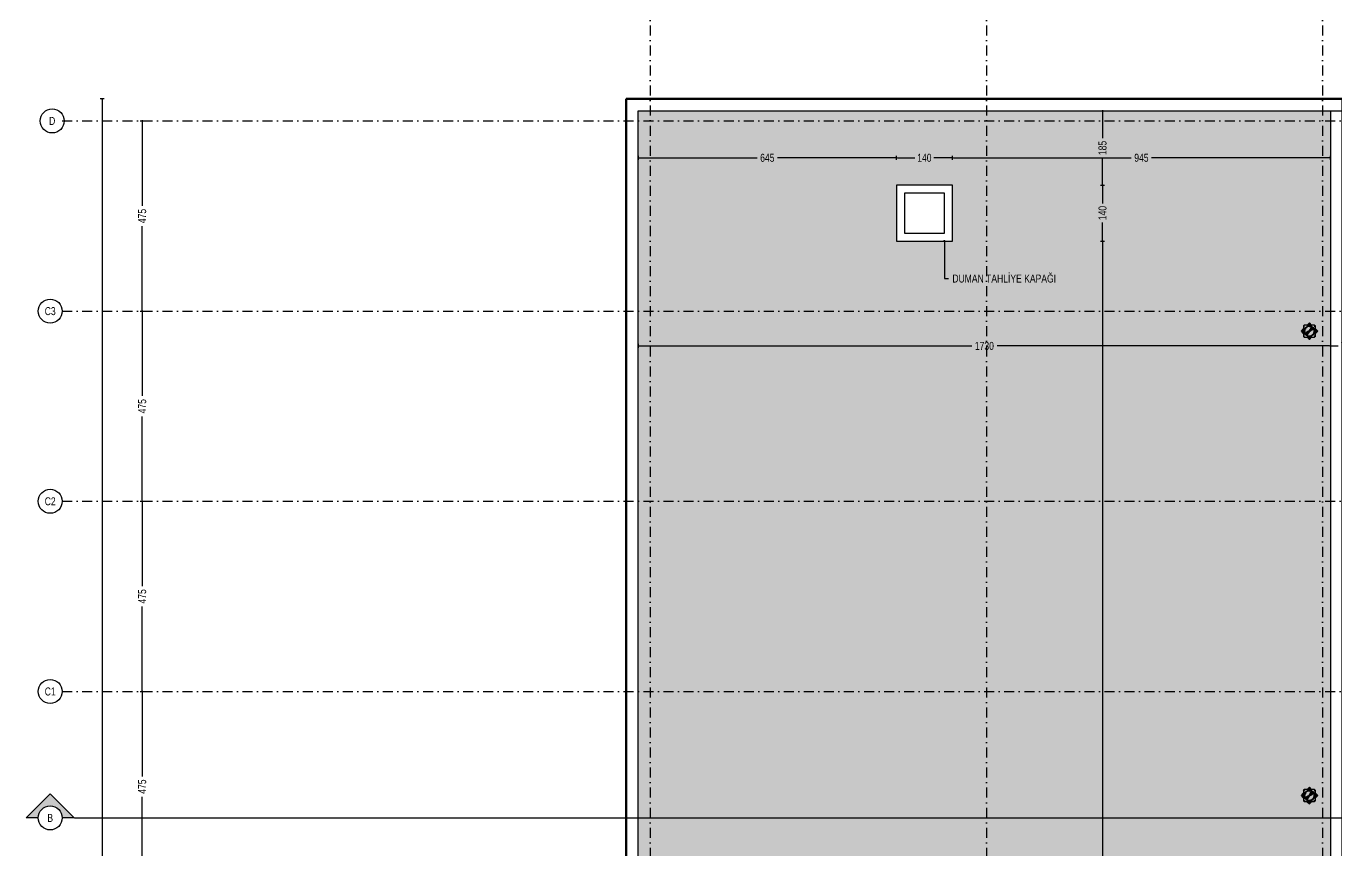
# Model space of a CAD drawing. Header units: centimetres. Extents: x 26569 to 160723, y -3143 to 14565.
# Drawn here: x 103255 to 106529, y 5443 to 7500 of the extents above; entities that cross this region are included whole.
import ezdxf
from ezdxf import colors
from ezdxf.entities.mleader import LeaderData, LeaderLine
from ezdxf.enums import TextEntityAlignment as Align
from ezdxf.math import Vec2, Vec3

# ---------------------------------------------------------------- set-up
doc = ezdxf.new("R2010")
doc.units = ezdxf.units.CM
doc.header["$LTSCALE"] = 100
doc.linetypes.add('DASHDOT2', pattern=[0.5, 0.25, -0.125, 0, -0.125])
for name, color, linetype in [('A-ANNO-DIMS', 187, 'Continuous'), ('A-ANNO-GRID', 155, 'DASHDOT2'), ('A-ELEV-01', 255, 'Continuous'), ('A-HATCH', 253, 'Continuous'), ('A-ROOF-OTLN', 32, 'Continuous'), ('GEB-KONTUR-A', 5, 'Continuous')]:
    doc.layers.add(name, color=color, linetype=linetype)
doc.layers.add('Arbeitspunkt(DIN)', color=7, linetype='Continuous', lineweight=25)
doc.layers.add('GEB-ZONE', color=1, linetype='Continuous', lineweight=50)
for name, color, linetype, lineweight, true_color in [('GEB-ART-NR', 1, 'Continuous', 18, 0xff0000), ('GEB-BEZUG', 2, 'Continuous', 50, 0xffff00), ('GEB-TEXT', 5, 'Continuous', 18, 0x0000ff)]:
    doc.layers.add(name, color=color, linetype=linetype, lineweight=lineweight, true_color=true_color)
doc.styles.add('Fields_100', font='act_simplex.shx', dxfattribs={"width": 0.8, "height": 20})
doc.styles.get("Standard").update_dxf_attribs({"font": 'act_simplex.shx', "width": 0.8, "height": 18})
doc.dimstyles.new('FIELDS_100', dxfattribs={"dimscale": 0, "dimtxt": 20, "dimasz": 5, "dimexe": 5, "dimexo": 5, "dimgap": 5, "dimtad": 0, "dimdec": 0, "dimzin": 0, "dimdsep": 46, "dimtxsty": 'Fields_100', "dimblk": 'DOT', "dimcen": 0.09, "dimclrt": 50, "dimadec": 0, "dimazin": 0, "dimtfac": 1, "dimtdec": 0, "dimtix": 1, "dimtofl": 0, "dimtmove": 1, "dimatfit": 3, "dimfxl": 5, "dimfxlon": 1, "dimtolj": 1, "dimtzin": 0, "dimarcsym": 0})

# ---------------------------------------------------------------- blocks, each defined once
blk = doc.blocks.new('_Dot')
at = {"color": 0, "linetype": 'ByBlock', "lineweight": -2}
blk.add_line((-0.5, 0), (-1, 0), dxfattribs=at)
at = {"color": 0, "linetype": 'ByBlock', "const_width": 0.5}
blk.add_lwpolyline([(-0.25, 0, 1), (0.25, 0, 1)], format="xyb", close=True, dxfattribs=at)
blk = doc.blocks.new('*D771')
at = {"layer": 'A-ANNO-DIMS', "color": 0, "lineweight": -2, "transparency": 16777216}
for p, q in [((104755.3, 8098.6), (104755.3, 8108.6)), ((104760.3, 8103.6), (114668.5, 8103.6)), ((124655.3, 8103.6), (114747, 8103.6)), ((124660.3, 8098.6), (124660.3, 8108.6))]:
    blk.add_line(p, q, dxfattribs=at)
at = {"layer": 'DEFPOINTS', "color": 0, "transparency": 16777216}
for p in [(124660.3, 8103.6), (104755.3, 7318.6), (124660.3, 7318.6)]:
    blk.add_point(p, dxfattribs=at)
at = {"layer": 'A-ANNO-DIMS', "color": 0, "lineweight": -2, "transparency": 16777216, "xscale": 5, "yscale": 5, "zscale": 5, "rotation": 180}
blk.add_blockref('_Dot', (104755.3, 8103.6), dxfattribs=at)
at = {"layer": 'A-ANNO-DIMS', "color": 0, "lineweight": -2, "transparency": 16777216, "xscale": 5, "yscale": 5, "zscale": 5}
blk.add_blockref('_Dot', (124660.3, 8103.6), dxfattribs=at)
at = {"layer": 'A-ANNO-DIMS', "color": 50, "transparency": 16777216, "insert": (114707.8, 8103.6), "char_height": 20, "attachment_point": 5, "style": 'Fields_100'}
blk.add_mtext('\\A1;19905', dxfattribs=at)
blk = doc.blocks.new('*D783')
at = {"layer": 'A-ANNO-DIMS', "color": 0, "lineweight": -2, "transparency": 16777216}
for p, q in [((103540.4, 5838.6), (103550.4, 5838.6)), ((103545.4, 5833.6), (103545.4, 5626.7)), ((103545.4, 5368.6), (103545.4, 5575.5)), ((103540.4, 5363.6), (103550.4, 5363.6))]:
    blk.add_line(p, q, dxfattribs=at)
at = {"layer": 'DEFPOINTS', "color": 0, "transparency": 16777216}
for p in [(103345.4, 5838.6), (103545.4, 5838.6), (103345.4, 5363.6)]:
    blk.add_point(p, dxfattribs=at)
at = {"layer": 'A-ANNO-DIMS', "color": 0, "lineweight": -2, "transparency": 16777216, "xscale": 5, "yscale": 5, "zscale": 5}
for p, rotation in [((103545.4, 5838.6), 90), ((103545.4, 5363.6), 270)]:
    blk.add_blockref('_Dot', p, dxfattribs=dict(at, rotation=rotation))
at = {"layer": 'A-ANNO-DIMS', "color": 50, "transparency": 16777216, "insert": (103545.4, 5601.1), "char_height": 20, "attachment_point": 5, "rotation": 90, "style": 'Fields_100'}
blk.add_mtext('\\A1;475', dxfattribs=at)
blk = doc.blocks.new('*D784')
at = {"layer": 'A-ANNO-DIMS', "color": 0, "lineweight": -2, "transparency": 16777216}
for p, q in [((103540.4, 6313.6), (103550.4, 6313.6)), ((103545.4, 6308.6), (103545.4, 6101.7)), ((103545.4, 5843.6), (103545.4, 6050.5)), ((103540.4, 5838.6), (103550.4, 5838.6))]:
    blk.add_line(p, q, dxfattribs=at)
at = {"layer": 'DEFPOINTS', "color": 0, "transparency": 16777216}
for p in [(103345.4, 6313.6), (103545.4, 6313.6), (103345.4, 5838.6)]:
    blk.add_point(p, dxfattribs=at)
at = {"layer": 'A-ANNO-DIMS', "color": 0, "lineweight": -2, "transparency": 16777216, "xscale": 5, "yscale": 5, "zscale": 5}
for p, rotation in [((103545.4, 6313.6), 90), ((103545.4, 5838.6), 270)]:
    blk.add_blockref('_Dot', p, dxfattribs=dict(at, rotation=rotation))
at = {"layer": 'A-ANNO-DIMS', "color": 50, "transparency": 16777216, "insert": (103545.4, 6076.1), "char_height": 20, "attachment_point": 5, "rotation": 90, "style": 'Fields_100'}
blk.add_mtext('\\A1;475', dxfattribs=at)
blk = doc.blocks.new('*D785')
at = {"layer": 'A-ANNO-DIMS', "color": 0, "lineweight": -2, "transparency": 16777216}
for p, q in [((103540.4, 6788.6), (103550.4, 6788.6)), ((103545.4, 6783.6), (103545.4, 6576.7)), ((103545.4, 6318.6), (103545.4, 6525.5)), ((103540.4, 6313.6), (103550.4, 6313.6))]:
    blk.add_line(p, q, dxfattribs=at)
at = {"layer": 'DEFPOINTS', "color": 0, "transparency": 16777216}
for p in [(103345.4, 6788.6), (103545.4, 6788.6), (103345.4, 6313.6)]:
    blk.add_point(p, dxfattribs=at)
at = {"layer": 'A-ANNO-DIMS', "color": 0, "lineweight": -2, "transparency": 16777216, "xscale": 5, "yscale": 5, "zscale": 5}
for p, rotation in [((103545.4, 6788.6), 90), ((103545.4, 6313.6), 270)]:
    blk.add_blockref('_Dot', p, dxfattribs=dict(at, rotation=rotation))
at = {"layer": 'A-ANNO-DIMS', "color": 50, "transparency": 16777216, "insert": (103545.4, 6551.1), "char_height": 20, "attachment_point": 5, "rotation": 90, "style": 'Fields_100'}
blk.add_mtext('\\A1;475', dxfattribs=at)
blk = doc.blocks.new('*D786')
at = {"layer": 'A-ANNO-DIMS', "color": 0, "lineweight": -2, "transparency": 16777216}
for p, q in [((103540.4, 7263.6), (103550.4, 7263.6)), ((103545.4, 7258.6), (103545.4, 7051.7)), ((103545.4, 6793.6), (103545.4, 7000.5)), ((103540.4, 6788.6), (103550.4, 6788.6))]:
    blk.add_line(p, q, dxfattribs=at)
at = {"layer": 'DEFPOINTS', "color": 0, "transparency": 16777216}
for p in [(103345.4, 7263.6), (103545.4, 7263.6), (103345.4, 6788.6)]:
    blk.add_point(p, dxfattribs=at)
at = {"layer": 'A-ANNO-DIMS', "color": 0, "lineweight": -2, "transparency": 16777216, "xscale": 5, "yscale": 5, "zscale": 5}
for p, rotation in [((103545.4, 7263.6), 90), ((103545.4, 6788.6), 270)]:
    blk.add_blockref('_Dot', p, dxfattribs=dict(at, rotation=rotation))
at = {"layer": 'A-ANNO-DIMS', "color": 50, "transparency": 16777216, "insert": (103545.4, 7026.1), "char_height": 20, "attachment_point": 5, "rotation": 90, "style": 'Fields_100'}
blk.add_mtext('\\A1;475', dxfattribs=at)
blk = doc.blocks.new('*D772')
at = {"layer": 'A-ANNO-DIMS', "color": 0, "lineweight": -2, "transparency": 16777216}
for p, q in [((103450.4, 7318.6), (103440.4, 7318.6)), ((103445.4, 7313.6), (103445.4, 4445.3)), ((103445.4, 1513.6), (103445.4, 4382)), ((103450.4, 1508.6), (103440.4, 1508.6))]:
    blk.add_line(p, q, dxfattribs=at)
at = {"layer": 'DEFPOINTS', "color": 0, "transparency": 16777216}
for p in [(103445.4, 7318.6), (104755.3, 7318.6), (104755.3, 1508.6)]:
    blk.add_point(p, dxfattribs=at)
at = {"layer": 'A-ANNO-DIMS', "color": 0, "lineweight": -2, "transparency": 16777216, "xscale": 5, "yscale": 5, "zscale": 5}
for p, rotation in [((103445.4, 7318.6), 90), ((103445.4, 1508.6), 270)]:
    blk.add_blockref('_Dot', p, dxfattribs=dict(at, rotation=rotation))
at = {"layer": 'A-ANNO-DIMS', "color": 50, "transparency": 16777216, "insert": (103445.4, 4413.6), "char_height": 20, "attachment_point": 5, "rotation": 90, "style": 'Fields_100'}
blk.add_mtext('\\A1;5810', dxfattribs=at)
blk = doc.blocks.new('*D834')
at = {"layer": 'A-ANNO-DIMS', "color": 0, "lineweight": -2, "transparency": 16777216}
for p, q in [((104785.3, 7176.5), (104785.3, 7166.5)), ((104790.3, 7171.5), (105082.2, 7171.5)), ((105425.3, 7171.5), (105133.3, 7171.5)), ((105430.3, 7166.5), (105430.3, 7176.5))]:
    blk.add_line(p, q, dxfattribs=at)
at = {"layer": 'DEFPOINTS', "color": 0, "transparency": 16777216}
for p in [(104785.3, 7288.6), (105430.3, 7171.5), (105430.3, 6963.6)]:
    blk.add_point(p, dxfattribs=at)
at = {"layer": 'A-ANNO-DIMS', "color": 0, "lineweight": -2, "transparency": 16777216, "xscale": 5, "yscale": 5, "zscale": 5, "rotation": 180}
blk.add_blockref('_Dot', (104785.3, 7171.5), dxfattribs=at)
at = {"layer": 'A-ANNO-DIMS', "color": 0, "lineweight": -2, "transparency": 16777216, "xscale": 5, "yscale": 5, "zscale": 5}
blk.add_blockref('_Dot', (105430.3, 7171.5), dxfattribs=at)
at = {"layer": 'A-ANNO-DIMS', "color": 50, "transparency": 16777216, "insert": (105107.8, 7171.5), "char_height": 20, "attachment_point": 5, "style": 'Fields_100'}
blk.add_mtext('\\A1;645', dxfattribs=at)
blk = doc.blocks.new('*D835')
at = {"layer": 'A-ANNO-DIMS', "color": 0, "lineweight": -2, "transparency": 16777216}
for p, q in [((105430.3, 7166.5), (105430.3, 7176.5)), ((105435.3, 7171.5), (105476.2, 7171.5)), ((105565.3, 7171.5), (105524.3, 7171.5)), ((105570.3, 7166.5), (105570.3, 7176.5))]:
    blk.add_line(p, q, dxfattribs=at)
at = {"layer": 'DEFPOINTS', "color": 0, "transparency": 16777216}
for p in [(105570.3, 7171.5), (105570.3, 7103.6), (105430.3, 6963.6)]:
    blk.add_point(p, dxfattribs=at)
at = {"layer": 'A-ANNO-DIMS', "color": 0, "lineweight": -2, "transparency": 16777216, "xscale": 5, "yscale": 5, "zscale": 5, "rotation": 180}
blk.add_blockref('_Dot', (105430.3, 7171.5), dxfattribs=at)
at = {"layer": 'A-ANNO-DIMS', "color": 0, "lineweight": -2, "transparency": 16777216, "xscale": 5, "yscale": 5, "zscale": 5}
blk.add_blockref('_Dot', (105570.3, 7171.5), dxfattribs=at)
at = {"layer": 'A-ANNO-DIMS', "color": 50, "transparency": 16777216, "insert": (105500.3, 7171.5), "char_height": 20, "attachment_point": 5, "style": 'Fields_100'}
blk.add_mtext('\\A1;140', dxfattribs=at)
blk = doc.blocks.new('*D836')
at = {"layer": 'A-ANNO-DIMS', "color": 0, "lineweight": -2, "transparency": 16777216}
for p, q in [((105570.3, 7166.5), (105570.3, 7176.5)), ((105575.3, 7171.5), (106017.2, 7171.5)), ((106510.3, 7171.5), (106068.3, 7171.5)), ((106515.3, 7166.5), (106515.3, 7176.5))]:
    blk.add_line(p, q, dxfattribs=at)
at = {"layer": 'DEFPOINTS', "color": 0, "transparency": 16777216}
for p in [(106515.3, 7171.5), (105570.3, 7103.6), (106515.3, 6788.6)]:
    blk.add_point(p, dxfattribs=at)
at = {"layer": 'A-ANNO-DIMS', "color": 0, "lineweight": -2, "transparency": 16777216, "xscale": 5, "yscale": 5, "zscale": 5, "rotation": 180}
blk.add_blockref('_Dot', (105570.3, 7171.5), dxfattribs=at)
at = {"layer": 'A-ANNO-DIMS', "color": 0, "lineweight": -2, "transparency": 16777216, "xscale": 5, "yscale": 5, "zscale": 5}
blk.add_blockref('_Dot', (106515.3, 7171.5), dxfattribs=at)
at = {"layer": 'A-ANNO-DIMS', "color": 50, "transparency": 16777216, "insert": (106042.8, 7171.5), "char_height": 20, "attachment_point": 5, "style": 'Fields_100'}
blk.add_mtext('\\A1;945', dxfattribs=at)
blk = doc.blocks.new('*D837')
at = {"layer": 'A-ANNO-DIMS', "color": 0, "lineweight": -2, "transparency": 16777216}
for p, q in [((105940.6, 7288.6), (105950.6, 7288.6)), ((105945.6, 7283.6), (105945.6, 7220.2)), ((105945.6, 7108.6), (105945.6, 7172.1)), ((105940.6, 7103.6), (105950.6, 7103.6))]:
    blk.add_line(p, q, dxfattribs=at)
at = {"layer": 'DEFPOINTS', "color": 0, "transparency": 16777216}
for p in [(104785.3, 7288.6), (105430.3, 7103.6), (105945.6, 7103.6)]:
    blk.add_point(p, dxfattribs=at)
at = {"layer": 'A-ANNO-DIMS', "color": 0, "lineweight": -2, "transparency": 16777216, "xscale": 5, "yscale": 5, "zscale": 5}
for p, rotation in [((105945.6, 7288.6), 90), ((105945.6, 7103.6), 270)]:
    blk.add_blockref('_Dot', p, dxfattribs=dict(at, rotation=rotation))
at = {"layer": 'A-ANNO-DIMS', "color": 50, "transparency": 16777216, "insert": (105945.6, 7196.1), "char_height": 20, "attachment_point": 5, "rotation": 90, "style": 'Fields_100'}
blk.add_mtext('\\A1;185', dxfattribs=at)
blk = doc.blocks.new('*D838')
at = {"layer": 'A-ANNO-DIMS', "color": 0, "lineweight": -2, "transparency": 16777216}
for p, q in [((105940.6, 7103.6), (105950.6, 7103.6)), ((105945.6, 7098.6), (105945.6, 7057.7)), ((105945.6, 6968.6), (105945.6, 7009.6)), ((105940.6, 6963.6), (105950.6, 6963.6))]:
    blk.add_line(p, q, dxfattribs=at)
at = {"layer": 'DEFPOINTS', "color": 0, "transparency": 16777216}
for p in [(105430.3, 7103.6), (105570.3, 6963.6), (105945.6, 6963.6)]:
    blk.add_point(p, dxfattribs=at)
at = {"layer": 'A-ANNO-DIMS', "color": 0, "lineweight": -2, "transparency": 16777216, "xscale": 5, "yscale": 5, "zscale": 5}
for p, rotation in [((105945.6, 7103.6), 90), ((105945.6, 6963.6), 270)]:
    blk.add_blockref('_Dot', p, dxfattribs=dict(at, rotation=rotation))
at = {"layer": 'A-ANNO-DIMS', "color": 50, "transparency": 16777216, "insert": (105945.6, 7033.6), "char_height": 20, "attachment_point": 5, "rotation": 90, "style": 'Fields_100'}
blk.add_mtext('\\A1;140', dxfattribs=at)
blk = doc.blocks.new('*D839')
at = {"layer": 'A-ANNO-DIMS', "color": 0, "lineweight": -2, "transparency": 16777216}
for p, q in [((105940.6, 6963.6), (105950.6, 6963.6)), ((105945.6, 6958.6), (105945.6, 4924)), ((105945.6, 2826.1), (105945.6, 4860.7)), ((105940.6, 2821.1), (105950.6, 2821.1))]:
    blk.add_line(p, q, dxfattribs=at)
at = {"layer": 'DEFPOINTS', "color": 0, "transparency": 16777216}
for p in [(105570.3, 6963.6), (105020.3, 2821.1), (105945.6, 2821.1)]:
    blk.add_point(p, dxfattribs=at)
at = {"layer": 'A-ANNO-DIMS', "color": 0, "lineweight": -2, "transparency": 16777216, "xscale": 5, "yscale": 5, "zscale": 5}
for p, rotation in [((105945.6, 6963.6), 90), ((105945.6, 2821.1), 270)]:
    blk.add_blockref('_Dot', p, dxfattribs=dict(at, rotation=rotation))
at = {"layer": 'A-ANNO-DIMS', "color": 50, "transparency": 16777216, "insert": (105945.6, 4892.4), "char_height": 20, "attachment_point": 5, "rotation": 90, "style": 'Fields_100'}
blk.add_mtext('\\A1;4143', dxfattribs=at)
blk = doc.blocks.new('*D845')
at = {"layer": 'A-ANNO-DIMS', "color": 0, "lineweight": -2, "transparency": 16777216}
for p, q in [((104785.3, 6706.6), (104785.3, 6696.6)), ((104790.3, 6701.6), (105618.6, 6701.6)), ((106510.3, 6701.6), (105681.9, 6701.6)), ((106515.3, 6706.6), (106515.3, 6696.6))]:
    blk.add_line(p, q, dxfattribs=at)
at = {"layer": 'DEFPOINTS', "color": 0, "transparency": 16777216}
for p in [(104785.3, 7288.6), (106515.3, 7263.6), (106515.3, 6701.6)]:
    blk.add_point(p, dxfattribs=at)
at = {"layer": 'A-ANNO-DIMS', "color": 0, "lineweight": -2, "transparency": 16777216, "xscale": 5, "yscale": 5, "zscale": 5, "rotation": 180}
blk.add_blockref('_Dot', (104785.3, 6701.6), dxfattribs=at)
at = {"layer": 'A-ANNO-DIMS', "color": 0, "lineweight": -2, "transparency": 16777216, "xscale": 5, "yscale": 5, "zscale": 5}
blk.add_blockref('_Dot', (106515.3, 6701.6), dxfattribs=at)
at = {"layer": 'A-ANNO-DIMS', "color": 50, "transparency": 16777216, "insert": (105650.3, 6701.6), "char_height": 20, "attachment_point": 5, "style": 'Fields_100'}
blk.add_mtext('\\A1;1730', dxfattribs=at)
blk = doc.blocks.new('*D846')
at = {"layer": 'A-ANNO-DIMS', "color": 0, "lineweight": -2, "transparency": 16777216}
for p, q in [((106515.3, 6706.6), (106515.3, 6696.6)), ((106520.3, 6701.6), (106534.8, 6701.6)), ((106585.3, 6701.6), (106570.7, 6701.6)), ((106590.3, 6706.6), (106590.3, 6696.6))]:
    blk.add_line(p, q, dxfattribs=at)
at = {"layer": 'DEFPOINTS', "color": 0, "transparency": 16777216}
for p in [(106590.3, 7288.6), (106515.3, 7263.6), (106590.3, 6701.6)]:
    blk.add_point(p, dxfattribs=at)
at = {"layer": 'A-ANNO-DIMS', "color": 0, "lineweight": -2, "transparency": 16777216, "xscale": 5, "yscale": 5, "zscale": 5, "rotation": 180}
blk.add_blockref('_Dot', (106515.3, 6701.6), dxfattribs=at)
at = {"layer": 'A-ANNO-DIMS', "color": 0, "lineweight": -2, "transparency": 16777216, "xscale": 5, "yscale": 5, "zscale": 5}
blk.add_blockref('_Dot', (106590.3, 6701.6), dxfattribs=at)
at = {"layer": 'A-ANNO-DIMS', "color": 50, "transparency": 16777216, "insert": (106552.8, 6701.6), "char_height": 20, "attachment_point": 5, "style": 'Fields_100'}
blk.add_mtext('\\A1;75', dxfattribs=at)
blk = doc.blocks.new('Einfügepunkt')
at = {"layer": 'GEB-BEZUG'}
for p, q in [((-1, -1), (1, 1)), ((-1, 1), (1, -1))]:
    blk.add_line(p, q, dxfattribs=at)
blk = doc.blocks.new('105')
at = {"layer": 'Arbeitspunkt(DIN)', "ltscale": 25}
for q in [(-2, 0), (0, 2), (2, 0), (0, -2)]:
    blk.add_line((0, 0), q, dxfattribs=at)
at = {"layer": 'GEB-KONTUR-A', "ltscale": 25}
for p, q in [((-152, 57), (-209, 0)), ((-209, 0), (-152, -57)), ((-152, 57), (-150, 59)), ((-152, -57), (-152, 57)), ((-150, 130), (-130, 150)), ((-150, 130), (-150, -130)), ((-129, 2), (-131, 0)), ((-131, 0), (-129, -2)), ((-131, 0), (-123, 0)), ((130, 150), (-130, 150)), ((-129, 2), (-122, 2)), ((-124, 35), (-126, 34)), ((-126, 34), (-125, 32)), ((-126, 34), (-119, 32)), ((-125, 32), (-118, 30)), ((-124, 35), (-117, 33)), ((-123, 0), (-122, 2)), ((-122, -2), (-123, 0)), ((-122, 2), (-118, 2)), ((-119, 32), (-117, 33)), ((-118, 30), (-119, 32)), ((-114, 29), (-118, 30)), ((-117, 33), (-113, 32)), ((-105, 16), (-117, 17)), ((-117, 14), (-106, 12)), ((-111, 66), (-113, 65)), ((-113, 65), (-113, 63)), ((-113, 65), (-107, 62)), ((-113, 63), (-106, 59)), ((-111, 66), (-104, 62)), ((-110, 43), (-99, 39)), ((-98, 42), (-108, 47)), ((-107, 62), (-104, 62)), ((-106, 59), (-107, 62)), ((-103, 57), (-106, 59)), ((-106, 12), (-105, 16)), ((-104, 62), (-101, 61)), ((-99, 39), (-98, 42)), ((-95, 70), (-85, 63)), ((-83, 66), (-93, 73)), ((-92, 92), (-92, 90)), ((-90, 92), (-92, 92)), ((-92, 92), (-87, 87)), ((-92, 90), (-87, 85)), ((-90, 92), (-85, 87)), ((-87, 87), (-85, 87)), ((-87, 85), (-87, 87)), ((-85, 82), (-87, 85)), ((-85, 87), (-82, 85)), ((-85, 63), (-83, 66)), ((-73, 93), (-66, 83)), ((-63, 85), (-70, 95)), ((-65, 113), (-66, 111)), ((-66, 111), (-62, 104)), ((-66, 83), (-63, 85)), ((-65, 113), (-62, 107)), ((-63, 113), (-65, 113)), ((-63, 113), (-59, 106)), ((-62, 107), (-59, 106)), ((-62, 104), (-62, 107)), ((-61, 101), (-62, 104)), ((-59, 150), (-57, 152)), ((-59, 106), (-57, 103)), ((0, 209), (-57, 152)), ((-57, 152), (57, 152)), ((-47, 108), (-42, 98)), ((-39, 99), (-43, 110)), ((-42, 98), (-39, 99)), ((-34, 126), (-35, 124)), ((-35, 124), (-33, 117)), ((-34, 126), (-32, 119)), ((-32, 125), (-34, 126)), ((-33, 117), (-32, 119)), ((-32, 113), (-33, 117)), ((-6, 6), (-33, -12)), ((-33, -13), (-5, 5)), ((-32, 125), (-30, 118)), ((-32, 119), (-30, 118)), ((-30, 118), (-29, 114)), ((-26, -26), (0, 0)), ((-17, 117), (-16, 105)), ((-16, 105), (-12, 106)), ((-12, 106), (-14, 117)), ((18, 42), (-6, 6)), ((-6, 6), (-5, 5)), ((-5, 5), (18, 41)), ((-5, 5), (0, 0)), ((0, 131), (-2, 129)), ((-2, 129), (-2, 122)), ((-2, 122), (0, 123)), ((-2, 118), (-2, 122)), ((57, 152), (0, 209)), ((0, 131), (0, 123)), ((2, 129), (0, 131)), ((0, 123), (2, 122)), ((0, 0), (26, 26)), ((0, 0), (5, -5)), ((2, 129), (2, 122)), ((2, 122), (2, 118)), ((33, 13), (5, -5)), ((6, -6), (33, 12)), ((14, 117), (12, 106)), ((12, 106), (16, 105)), ((16, 105), (17, 117)), ((19, 43), (18, 42)), ((18, 42), (18, 41)), ((18, 42), (18, 42)), ((18, 41), (18, 42)), ((26, 26), (18, 42)), ((18, 41), (26, 26)), ((38, 73), (19, 43)), ((19, 43), (39, 72)), ((19, 42), (19, 43)), ((19, 43), (19, 42)), ((19, 43), (19, 43)), ((27, 27), (19, 43)), ((19, 42), (27, 27)), ((26, 26), (26, 26)), ((26, 26), (26, 26)), ((26, 26), (33, 13)), ((33, 13), (26, 26)), ((27, 27), (77, 77)), ((27, 27), (27, 27)), ((27, 27), (27, 27)), ((27, 27), (34, 14)), ((34, 14), (27, 27)), ((29, 114), (30, 118)), ((32, 125), (30, 118)), ((30, 118), (32, 119)), ((34, 126), (32, 119)), ((34, 126), (32, 125)), ((32, 119), (33, 117)), ((33, 117), (32, 113)), ((35, 124), (33, 117)), ((33, 12), (35, 13)), ((33, 13), (33, 13)), ((33, 12), (33, 13)), ((33, 13), (33, 12)), ((35, 124), (34, 126)), ((72, 39), (34, 14)), ((34, 14), (34, 14)), ((35, 13), (34, 14)), ((34, 14), (35, 13)), ((35, 13), (73, 38)), ((38, 73), (41, 77)), ((43, 110), (39, 99)), ((39, 99), (42, 98)), ((41, 77), (57, 103)), ((42, 98), (47, 108)), ((57, 152), (59, 150)), ((57, 103), (59, 105)), ((63, 113), (59, 105)), ((59, 105), (61, 106)), ((65, 113), (61, 106)), ((61, 106), (62, 103)), ((62, 103), (61, 101)), ((66, 111), (62, 103)), ((65, 113), (63, 113)), ((66, 111), (65, 113)), ((66, 98), (68, 99)), ((72, 93), (74, 95)), ((77, 41), (73, 38)), ((77, 92), (76, 91)), ((77, 77), (86, 86)), ((77, 41), (103, 57)), ((103, 58), (79, 43)), ((82, 85), (84, 86)), ((90, 92), (84, 86)), ((84, 86), (86, 86)), ((86, 84), (85, 82)), ((92, 92), (86, 86)), ((92, 90), (86, 84)), ((86, 86), (86, 84)), ((92, 92), (90, 92)), ((91, 76), (92, 77)), ((92, 90), (92, 92)), ((93, 72), (95, 74)), ((99, 68), (98, 66)), ((101, 61), (103, 62)), ((111, 66), (103, 62)), ((103, 62), (106, 61)), ((105, 60), (103, 58)), ((103, 57), (105, 59)), ((103, 58), (103, 57)), ((113, 63), (105, 59)), ((106, 61), (105, 60)), ((105, 59), (105, 60)), ((113, 65), (106, 61)), ((113, 65), (111, 66)), ((113, 63), (113, 65)), ((117, 33), (113, 32)), ((114, 29), (118, 30)), ((124, 35), (117, 33)), ((119, 32), (117, 33)), ((118, 30), (119, 32)), ((125, 32), (118, 30)), ((122, 2), (118, 2)), ((126, 34), (119, 32)), ((123, 0), (122, 2)), ((129, 2), (122, 2)), ((122, -2), (123, 0)), ((131, 0), (123, 0)), ((126, 34), (124, 35)), ((125, 32), (126, 34)), ((131, 0), (129, 2)), ((129, -2), (131, 0)), ((130, 150), (150, 130)), ((150, -130), (150, 130)), ((150, 59), (152, 57)), ((152, 57), (152, -57)), ((209, 0), (152, 57)), ((152, -57), (209, 0)), ((-150, -59), (-152, -57)), ((-130, -150), (-150, -130)), ((-130, -150), (130, -150)), ((-129, -2), (-122, -2)), ((-125, -32), (-126, -34)), ((-126, -34), (-119, -32)), ((-126, -34), (-124, -35)), ((-125, -32), (-118, -30)), ((-124, -35), (-117, -33)), ((-118, -2), (-122, -2)), ((-119, -32), (-118, -30)), ((-117, -33), (-119, -32)), ((-118, -30), (-114, -29)), ((-106, -12), (-117, -14)), ((-117, -17), (-105, -16)), ((-113, -32), (-117, -33)), ((-113, -63), (-105, -59)), ((-113, -65), (-106, -61)), ((-113, -63), (-113, -65)), ((-113, -65), (-111, -66)), ((-111, -66), (-103, -62)), ((-99, -39), (-110, -43)), ((-108, -47), (-98, -42)), ((-105, -16), (-106, -12)), ((-106, -61), (-105, -59)), ((-103, -62), (-106, -61)), ((-105, -59), (-103, -57)), ((-103, -57), (-77, -41)), ((-101, -61), (-103, -62)), ((-98, -42), (-99, -39)), ((-99, -68), (-98, -66)), ((-93, -72), (-95, -74)), ((-91, -76), (-92, -77)), ((-92, -90), (-86, -84)), ((-92, -92), (-86, -86)), ((-92, -90), (-92, -92)), ((-92, -92), (-90, -92)), ((-90, -92), (-84, -86)), ((-86, -86), (-77, -77)), ((-86, -84), (-85, -82)), ((-86, -86), (-86, -84)), ((-84, -86), (-86, -86)), ((-82, -85), (-84, -86)), ((-77, -77), (-27, -27)), ((-77, -41), (-73, -38)), ((-77, -92), (-76, -91)), ((-72, -93), (-74, -95)), ((-35, -13), (-73, -38)), ((-73, -39), (-34, -14)), ((-66, -98), (-68, -99)), ((-66, -111), (-62, -103)), ((-66, -111), (-65, -113)), ((-65, -113), (-61, -106)), ((-65, -113), (-63, -113)), ((-63, -113), (-59, -105)), ((-62, -103), (-61, -101)), ((-61, -106), (-62, -103)), ((-60, -105), (-61, -106)), ((-58, -103), (-60, -105)), ((-60, -105), (-59, -105)), ((-59, -105), (-57, -103)), ((-57, -152), (-59, -150)), ((-43, -79), (-58, -103)), ((-57, -103), (-58, -103)), ((-57, -103), (-41, -77)), ((57, -152), (-57, -152)), ((-57, -152), (0, -209)), ((-38, -73), (-41, -77)), ((-19, -43), (-39, -73)), ((-38, -73), (-19, -43)), ((-33, -12), (-35, -13)), ((-35, -13), (-34, -14)), ((-34, -14), (-35, -13)), ((-35, -124), (-33, -117)), ((-35, -124), (-34, -126)), ((-34, -14), (-34, -14)), ((-27, -27), (-34, -14)), ((-34, -14), (-27, -27)), ((-34, -126), (-32, -119)), ((-34, -126), (-32, -125)), ((-33, -13), (-33, -12)), ((-33, -12), (-33, -13)), ((-33, -13), (-33, -13)), ((-26, -26), (-33, -13)), ((-33, -13), (-26, -26)), ((-32, -113), (-33, -117)), ((-33, -117), (-32, -119)), ((-32, -119), (-30, -118)), ((-32, -125), (-30, -118)), ((-30, -118), (-29, -114)), ((-27, -27), (-27, -27)), ((-27, -27), (-19, -43)), ((-19, -42), (-27, -27)), ((-27, -27), (-27, -27)), ((-26, -26), (-26, -26)), ((-26, -26), (-18, -42)), ((-18, -41), (-26, -26)), ((-26, -26), (-26, -26)), ((-19, -43), (-18, -42)), ((-19, -42), (-19, -43)), ((-19, -43), (-19, -42)), ((-19, -43), (-19, -43)), ((5, -5), (-18, -41)), ((-18, -42), (6, -6)), ((-18, -42), (-18, -41)), ((-18, -41), (-18, -42)), ((-18, -42), (-18, -42)), ((-2, -118), (-2, -122)), ((-2, -122), (0, -123)), ((-2, -129), (-2, -122)), ((-2, -129), (0, -131)), ((0, -123), (2, -122)), ((0, -131), (0, -123)), ((0, -131), (2, -129)), ((0, -209), (57, -152)), ((2, -122), (2, -118)), ((2, -129), (2, -122)), ((6, -6), (5, -5)), ((29, -114), (30, -118)), ((30, -118), (32, -119)), ((32, -125), (30, -118)), ((33, -117), (32, -113)), ((32, -119), (33, -117)), ((34, -126), (32, -119)), ((32, -125), (34, -126)), ((35, -124), (33, -117)), ((34, -126), (35, -124)), ((57, -103), (59, -106)), ((59, -150), (57, -152)), ((59, -106), (62, -107)), ((63, -113), (59, -106)), ((62, -104), (61, -101)), ((62, -107), (62, -104)), ((66, -111), (62, -104)), ((65, -113), (62, -107)), ((63, -113), (65, -113)), ((65, -113), (66, -111)), ((82, -85), (85, -87)), ((87, -85), (85, -82)), ((85, -87), (87, -87)), ((90, -92), (85, -87)), ((87, -87), (87, -85)), ((92, -90), (87, -85)), ((92, -92), (87, -87)), ((90, -92), (92, -92)), ((92, -92), (92, -90)), ((101, -61), (104, -62)), ((106, -59), (103, -57)), ((104, -62), (107, -62)), ((111, -66), (104, -62)), ((107, -62), (106, -59)), ((113, -63), (106, -59)), ((113, -65), (107, -62)), ((111, -66), (113, -65)), ((113, -32), (117, -33)), ((113, -65), (113, -63)), ((118, -30), (114, -29)), ((117, -33), (119, -32)), ((124, -35), (117, -33)), ((118, -2), (122, -2)), ((119, -32), (118, -30)), ((125, -32), (118, -30)), ((126, -34), (119, -32)), ((129, -2), (122, -2)), ((124, -35), (126, -34)), ((126, -34), (125, -32)), ((150, -130), (130, -150)), ((152, -57), (150, -59))]:
    blk.add_line(p, q, dxfattribs=at)
for centre, radius in [((-177, 0), 4), ((0, 0), 131), ((-125, 125), 3), ((0, 177), 4), ((125, 125), 3), ((177, 0), 4), ((-125, -125), 3), ((0, -177), 4), ((125, -125), 3)]:
    blk.add_circle(centre, radius, dxfattribs=at)
for centre, radius, start, end in [((0, 0), 129, 165.8007, 179.1993), ((0, 0), 126, 165.8198, 179.1802), ((0, 0), 129, 150.8007, 164.1993), ((0, 0), 126, 150.8198, 164.1802), ((0, 0), 121, 165.8539, 179.1461), ((0, 0), 120, 165.8607, 179.1393), ((0, 0), 118, 165.8753, 179.1247), ((0, 0), 118, 171.6247, 173.3753), ((0, 0), 121, 150.8539, 164.1461), ((0, 0), 120, 150.8607, 164.1393), ((0, 0), 118, 150.8753, 164.1247), ((0, 0), 129, 135.8007, 149.1993), ((0, 0), 118, 156.6247, 158.3753), ((0, 0), 126, 135.8198, 149.1802), ((0, 0), 121, 135.8539, 149.1461), ((0, 0), 120, 135.8607, 149.1393), ((0, 0), 118, 135.8753, 149.1247), ((0, 0), 118, 141.6247, 143.3753), ((0, 0), 129, 120.8007, 134.1993), ((0, 0), 126, 120.8198, 134.1802), ((0, 0), 121, 120.8539, 134.1461), ((0, 0), 120, 120.8607, 134.1393), ((0, 0), 118, 120.8753, 134.1247), ((0, 0), 118, 126.6247, 128.3753), ((0, 0), 129, 105.8007, 119.1993), ((0, 0), 126, 105.8198, 119.1802), ((0, 0), 121, 105.8539, 119.1461), ((0, 0), 120, 105.8607, 119.1393), ((0, 0), 118, 105.8753, 119.1247), ((0, 0), 118, 111.6247, 113.3753), ((0, 0), 129, 90.8007, 104.1993), ((0, 0), 126, 90.8198, 104.1802), ((0, 0), 121, 90.8539, 104.1461), ((0, 0), 120, 90.8607, 104.1393), ((0, 0), 118, 90.8753, 104.1247), ((0, 0), 118, 96.6247, 98.3753), ((0, 0), 129, 75.8007, 89.1993), ((0, 0), 126, 75.8198, 89.1802), ((0, 0), 121, 75.8539, 89.1461), ((0, 0), 120, 75.8607, 89.1393), ((0, 0), 118, 75.8753, 89.1247), ((0, 0), 118, 81.6247, 83.3753), ((0, 0), 118, 60.8753, 74.1247), ((0, 0), 121, 60.8539, 74.1461), ((0, 0), 120, 60.8607, 74.1393), ((0, 0), 126, 60.8198, 74.1802), ((0, 0), 129, 60.8007, 74.1993), ((59, 59), 25.8, 45, 135.7807), ((0, 0), 118, 66.6247, 68.3753), ((0, 0), 118, 45.8753, 59.1247), ((0, 0), 121, 45.8539, 59.1461), ((0, 0), 120, 55.6693, 59.1393), ((0, 0), 126, 45.8198, 59.1802), ((0, 0), 129, 45.8007, 59.1993), ((0, 0), 120, 52.1808, 55.6693), ((0, 0), 120, 45.8607, 50.069), ((59, 59), 25.8, 321.1789, 45), ((59, 59), 25.8, 314.2193, 321.1789), ((0, 0), 118, 30.8753, 44.1247), ((0, 0), 120, 39.931, 44.1393), ((0, 0), 121, 30.8539, 44.1461), ((0, 0), 126, 30.8198, 44.1802), ((0, 0), 129, 30.8007, 44.1993), ((0, 0), 120, 34.3307, 37.8192), ((0, 0), 120, 30.8607, 34.3307), ((0, 0), 118, 15.8753, 29.1247), ((0, 0), 120, 15.8607, 29.1393), ((0, 0), 121, 15.8539, 29.1461), ((0, 0), 126, 15.8198, 29.1802), ((0, 0), 129, 15.8007, 29.1993), ((0, 0), 118, 0.8753, 14.1247), ((0, 0), 120, 0.8607, 14.1393), ((0, 0), 121, 0.8539, 14.1461), ((0, 0), 126, 0.8198, 14.1802), ((0, 0), 129, 0.8007, 14.1993), ((0, 0), 129, 180.8007, 194.1993), ((0, 0), 126, 180.8198, 194.1802), ((0, 0), 129, 195.8007, 209.1993), ((0, 0), 121, 180.8539, 194.1461), ((0, 0), 126, 195.8198, 209.1802), ((0, 0), 120, 180.8607, 194.1393), ((0, 0), 118, 180.8753, 194.1247), ((0, 0), 118, 186.6247, 188.3753), ((0, 0), 121, 195.8539, 209.1461), ((0, 0), 120, 195.8607, 209.1393), ((0, 0), 118, 195.8753, 209.1247), ((0, 0), 129, 210.8007, 224.1993), ((0, 0), 118, 201.6247, 203.3753), ((0, 0), 126, 210.8198, 224.1802), ((0, 0), 121, 210.8539, 224.1461), ((0, 0), 120, 210.8607, 214.3307), ((0, 0), 118, 210.8753, 224.1247), ((0, 0), 120, 214.3307, 217.8192), ((0, 0), 120, 219.931, 224.1393), ((0, 0), 129, 225.8007, 239.1993), ((0, 0), 126, 225.8198, 239.1802), ((-59, -59), 25.8, 134.2193, 225), ((0, 0), 120, 225.8607, 230.069), ((0, 0), 121, 225.8539, 239.1461), ((0, 0), 118, 225.8753, 239.1247), ((-59, -59), 25.8, 225, 308.8211), ((0, 0), 120, 232.1808, 235.6693), ((0, 0), 120, 235.6693, 239.1393), ((0, 0), 129, 240.8007, 254.1993), ((0, 0), 126, 240.8198, 254.1802), ((0, 0), 121, 240.8539, 254.1461), ((0, 0), 120, 240.8607, 254.1393), ((0, 0), 118, 240.8753, 254.1247), ((-59, -59), 25.8, 308.8211, 315.7807), ((0, 0), 129, 255.8007, 269.1993), ((0, 0), 126, 255.8198, 269.1802), ((0, 0), 121, 255.8539, 269.1461), ((0, 0), 118, 255.8753, 269.1247), ((0, 0), 120, 255.8607, 269.1393), ((0, 0), 118, 270.8753, 284.1247), ((0, 0), 120, 270.8607, 284.1393), ((0, 0), 121, 270.8539, 284.1461), ((0, 0), 126, 270.8198, 284.1802), ((0, 0), 129, 270.8007, 284.1993), ((0, 0), 118, 285.8753, 299.1247), ((0, 0), 120, 285.8607, 299.1393), ((0, 0), 121, 285.8539, 299.1461), ((0, 0), 126, 285.8198, 299.1802), ((0, 0), 129, 285.8007, 299.1993), ((0, 0), 118, 300.8753, 314.1247), ((0, 0), 120, 300.8607, 314.1393), ((0, 0), 121, 300.8539, 314.1461), ((0, 0), 126, 300.8198, 314.1802), ((0, 0), 129, 300.8007, 314.1993), ((0, 0), 118, 315.8753, 329.1247), ((0, 0), 120, 315.8607, 329.1393), ((0, 0), 121, 315.8539, 329.1461), ((0, 0), 126, 315.8198, 329.1802), ((0, 0), 129, 315.8007, 329.1993), ((0, 0), 118, 330.8753, 344.1247), ((0, 0), 120, 330.8607, 344.1393), ((0, 0), 121, 330.8539, 344.1461), ((0, 0), 126, 330.8198, 344.1802), ((0, 0), 129, 330.8007, 344.1993), ((0, 0), 118, 345.8753, 359.1247), ((0, 0), 120, 345.8607, 359.1393), ((0, 0), 121, 345.8539, 359.1461), ((0, 0), 126, 345.8198, 359.1802), ((0, 0), 129, 345.8007, 359.1993)]:
    blk.add_arc(centre, radius, start, end, dxfattribs=at)
for points, knots in [([(77, 77), (76, 78), (75, 79), (71, 82), (68, 83), (62, 84), (59, 85), (56, 84), (54, 84), (52, 83), (47, 82), (46, 81), (43, 79), (41, 77), (39, 75), (39, 74), (38, 73)], [-0.783062, -0.783062, -0.783062, -0.783062, -0.634163, -0.634163, -0.192454, -0.192454, 0.106051, 0.106051, 0.106051, 0.404556, 0.404556, 0.625445, 0.625445, 0.846335, 0.846335, 0.994853, 0.994853, 0.994853, 0.994853]), ([(38, 73), (38, 73), (38, 73), (38, 73), (38, 73), (38, 73)], [0.994853329, 0.994853329, 0.994853329, 0.994853329, 0.995833954, 0.995833954, 0.996814579, 0.996814579, 0.996814579, 0.996814579]), ([(39, 73), (39, 74), (40, 75), (42, 77), (43, 78), (46, 80), (48, 81), (52, 83), (54, 83), (57, 84), (59, 84), (61, 84), (67, 83), (71, 81), (75, 78), (76, 77), (77, 77)], [-0.994853, -0.994853, -0.994853, -0.994853, -0.846335, -0.846335, -0.625445, -0.625445, -0.404556, -0.404556, -0.106051, -0.106051, -0.106051, 0.192454, 0.192454, 0.634163, 0.634163, 0.784802, 0.784802, 0.784802, 0.784802]), ([(39, 72), (39, 72), (39, 72), (39, 73), (39, 73), (39, 73)], [-0.996814579, -0.996814579, -0.996814579, -0.996814579, -0.995833954, -0.995833954, -0.994853329, -0.994853329, -0.994853329, -0.994853329]), ([(77, 77), (77, 76), (78, 75), (80, 72), (81, 71), (82, 67), (83, 66), (84, 61), (84, 59), (84, 57), (83, 54), (83, 52), (80, 46), (78, 43), (75, 40), (74, 39), (73, 39)], [2.356791, 2.356791, 2.356791, 2.356791, 2.50743, 2.50743, 2.728284, 2.728284, 2.949139, 2.949139, 3.247644, 3.247644, 3.247644, 3.546149, 3.546149, 3.987927, 3.987927, 4.136446, 4.136446, 4.136446, 4.136446]), ([(73, 38), (74, 39), (75, 39), (79, 43), (81, 46), (83, 52), (84, 54), (84, 56), (85, 59), (84, 62), (84, 66), (83, 68), (82, 71), (81, 73), (79, 75), (78, 76), (77, 77)], [-4.136446, -4.136446, -4.136446, -4.136446, -3.987927, -3.987927, -3.546149, -3.546149, -3.247644, -3.247644, -3.247644, -2.949139, -2.949139, -2.728284, -2.728284, -2.50743, -2.50743, -2.358531, -2.358531, -2.358531, -2.358531]), ([(77, 77), (77, 77), (77, 77), (77, 77), (77, 77), (77, 77)], [-0.1161431, -0.1161431, -0.1161431, -0.1161431, -0.0580714, -0.0580714, 0, 0, 0, 0]), ([(-73, -38), (-74, -39), (-75, -39), (-79, -43), (-81, -46), (-83, -52), (-84, -54), (-84, -56), (-85, -59), (-84, -62), (-84, -66), (-83, -68), (-82, -71), (-81, -73), (-79, -75), (-78, -76), (-77, -77)], [-4.136446, -4.136446, -4.136446, -4.136446, -3.987927, -3.987927, -3.546149, -3.546149, -3.247644, -3.247644, -3.247644, -2.949139, -2.949139, -2.728284, -2.728284, -2.50743, -2.50743, -2.358531, -2.358531, -2.358531, -2.358531]), ([(-77, -77), (-77, -76), (-78, -75), (-80, -72), (-81, -71), (-82, -67), (-83, -66), (-84, -61), (-84, -59), (-84, -57), (-83, -54), (-83, -52), (-80, -46), (-78, -43), (-75, -40), (-74, -39), (-73, -39)], [2.356791, 2.356791, 2.356791, 2.356791, 2.50743, 2.50743, 2.728284, 2.728284, 2.949139, 2.949139, 3.247644, 3.247644, 3.247644, 3.546149, 3.546149, 3.987927, 3.987927, 4.136446, 4.136446, 4.136446, 4.136446]), ([(-77, -77), (-76, -78), (-75, -79), (-71, -82), (-68, -83), (-62, -84), (-59, -85), (-56, -84), (-54, -84), (-52, -83), (-47, -82), (-46, -81), (-43, -79), (-41, -77), (-39, -75), (-39, -74), (-38, -73)], [-0.783062, -0.783062, -0.783062, -0.783062, -0.634163, -0.634163, -0.192454, -0.192454, 0.106051, 0.106051, 0.106051, 0.404556, 0.404556, 0.625445, 0.625445, 0.846335, 0.846335, 0.994853, 0.994853, 0.994853, 0.994853]), ([(-39, -73), (-39, -74), (-40, -75), (-42, -77), (-43, -78), (-46, -80), (-48, -81), (-52, -83), (-54, -83), (-57, -84), (-59, -84), (-61, -84), (-67, -83), (-71, -81), (-75, -78), (-76, -77), (-77, -77)], [-0.994853, -0.994853, -0.994853, -0.994853, -0.846335, -0.846335, -0.625445, -0.625445, -0.404556, -0.404556, -0.106051, -0.106051, -0.106051, 0.192454, 0.192454, 0.634163, 0.634163, 0.784802, 0.784802, 0.784802, 0.784802]), ([(-77, -77), (-77, -77), (-77, -77), (-77, -77), (-77, -77), (-77, -77)], [0, 0, 0, 0, 0.0580714, 0.0580714, 0.1161431, 0.1161431, 0.1161431, 0.1161431]), ([(-39, -73), (-39, -73), (-39, -73), (-39, -73), (-39, -73), (-39, -73)], [-0.996814579, -0.996814579, -0.996814579, -0.996814579, -0.995833954, -0.995833954, -0.994853329, -0.994853329, -0.994853329, -0.994853329]), ([(-38, -73), (-38, -73), (-38, -73), (-38, -73), (-38, -73), (-38, -73)], [0.994853329, 0.994853329, 0.994853329, 0.994853329, 0.995833954, 0.995833954, 0.996814579, 0.996814579, 0.996814579, 0.996814579])]:
    blk.add_open_spline(points, degree=3, knots=knots, dxfattribs=at)
for points in [[(73, 39), (73, 39), (72, 39), (72, 39)], [(73, 38), (73, 38), (73, 38), (73, 38)], [(-73, -38), (-73, -38), (-73, -38), (-73, -38)], [(-73, -39), (-73, -39), (-73, -39), (-73, -39)]]:
    blk.add_open_spline(points, degree=3, dxfattribs=at)
at = {"ltscale": 25}
blk.add_blockref('Einfügepunkt', (0, 0), dxfattribs=at)
at = {"layer": 'GEB-ART-NR'}
blk.add_text('GEB-ART-NR 359.105', height=3.5, dxfattribs=at).set_placement((1, -225), align=Align.CENTER)
at = {"layer": 'GEB-TEXT'}
for s, p in [('PLU DwEinl DAF d56 12L/s', (0, -219)), ('Geberit', (0, -214))]:
    blk.add_text(s, height=3.5, dxfattribs=at).set_placement(p, align=Align.CENTER)

msp = doc.modelspace()

# ---------------------------------------------------------------- hatches: boundary and pattern name
at = {"layer": 'A-ANNO-GRID', "linetype": 'Continuous', "ltscale": 10}
h = msp.add_hatch(color=256, dxfattribs=at)
h.dxf.hatch_style = 1
h.paths.add_polyline_path([(103255.42, 5522.86), (103285.42, 5522.86, -0.4142136), (103315.42, 5552.86, -0.4142136), (103345.42, 5522.86), (103375.42, 5522.86), (103315.42, 5582.86)])
at = {"layer": 'A-HATCH', "true_color": 0xf2f2f2}
h = msp.add_hatch(color=7, dxfattribs=at)
h.dxf.hatch_style = 1
h.paths.add_polyline_path([(105430.26, 7103.62), (105570.26, 7103.62), (105570.26, 6963.62), (105430.26, 6963.62)])
h.paths.add_polyline_path([(105020.26, 2821.12), (105020.26, 2681.12), (104880.26, 2681.12), (104880.26, 2821.12)])
h.paths.add_polyline_path([(104785.26, 1538.62), (106515.26, 1538.62), (106515.26, 7288.62), (104785.26, 7288.62)])

# ---------------------------------------------------------------- linework, layer by layer
at = {"layer": 'A-ANNO-GRID'}
for p, q in [((104815.26, 8203.62), (104815.26, 1408.62)), ((105655.26, 8203.62), (105655.26, 1408.62)), ((106495.26, 8203.62), (106495.26, 1408.62)), ((103345.42, 7263.62), (125150.26, 7263.62)), ((103345.42, 6788.62), (125150.26, 6788.62)), ((103345.42, 6313.62), (125150.26, 6313.62)), ((103345.42, 5838.62), (125150.26, 5838.62))]:
    msp.add_line(p, q, dxfattribs=at)
at = {"layer": 'A-ANNO-GRID', "linetype": 'Continuous', "ltscale": 10}
msp.add_lwpolyline([(103285.42, 5522.86), (103255.42, 5522.86), (103315.42, 5582.86), (103375.42, 5522.86), (103345.42, 5522.86)], dxfattribs=at)
at = {"layer": 'A-ANNO-GRID', "const_width": 3}
msp.add_lwpolyline([(103375.42, 5522.86), (125150.26, 5522.86)], dxfattribs=at)
at = {"layer": 'A-ANNO-GRID', "linetype": 'Continuous', "ltscale": 10}
for centre in [(103320.42, 7263.62), (103315.42, 6788.62), (103315.42, 6313.62), (103315.42, 5838.62), (103315.42, 5522.86)]:
    msp.add_circle(centre, 30, dxfattribs=at)
at = {"layer": 'A-ELEV-01'}
for points in [[(105430.26, 6963.62), (105570.26, 6963.62), (105570.26, 7103.62), (105430.26, 7103.62)], [(105450.26, 6983.62), (105550.26, 6983.62), (105550.26, 7083.62), (105450.26, 7083.62)]]:
    msp.add_lwpolyline(points, close=True, dxfattribs=at)
at = {"layer": 'A-ROOF-OTLN'}
msp.add_line((106515.26, 7288.62), (106515.26, 1538.62), dxfattribs=at)
for points in [[(104755.26, 7318.62), (124660.26, 7318.62), (124660.26, 1508.62), (104755.26, 1508.62)], [(104785.26, 7288.62), (124630.26, 7288.62), (124630.26, 1538.62), (104785.26, 1538.62)]]:
    msp.add_lwpolyline(points, close=True, dxfattribs=at)
at = {"layer": 'GEB-ZONE'}
msp.add_lwpolyline([(104755.26, 7318.62), (106545.26, 7318.62), (106545.26, 1538.62), (104755.26, 1538.62)], close=True, dxfattribs=at)

# ---------------------------------------------------------------- block references
at = {"layer": 'GEB-KONTUR-A', "xscale": 0.1, "yscale": 0.1, "zscale": 0.1}
for p in [(106462.57, 6738.62), (106462.57, 5578.62)]:
    msp.add_blockref('105', p, dxfattribs=at)

# ---------------------------------------------------------------- texts
at = {"layer": 'A-ANNO-GRID', "color": 50, "style": 'Fields_100', "width": 0.8}
for s, p in [('D', (103320.42, 7263.62)), ('C3', (103315.42, 6788.62)), ('C2', (103315.42, 6313.62)), ('C1', (103315.42, 5838.62)), ('B', (103315.42, 5522.86))]:
    msp.add_text(s, height=20, rotation=359.92667, dxfattribs=at).set_placement(p, align=Align.MIDDLE_CENTER)

# ---------------------------------------------------------------- dimensions: what is measured, and where the dimension line sits
at = {"layer": 'A-ANNO-DIMS'}
for base, p1, p2, picture, middle in [((124660.26, 8103.62), (104755.26, 7318.62), (124660.26, 7318.62), '*D771', (114707.76, 8103.62)), ((105430.26, 7171.47), (104785.26, 7288.62), (105430.26, 6963.62), '*D834', (105107.76, 7171.47)), ((106515.26, 6701.58), (104785.26, 7288.62), (106515.26, 7263.62), '*D845', (105650.26, 6701.58)), ((106590.26, 6701.58), (106515.26, 7263.62), (106590.26, 7288.62), '*D846', (106552.76, 6701.58)), ((105570.26, 7171.47), (105430.26, 6963.62), (105570.26, 7103.62), '*D835', (105500.26, 7171.47)), ((106515.26, 7171.47), (105570.26, 7103.62), (106515.26, 6788.62), '*D836', (106042.76, 7171.47))]:
    dim = msp.add_linear_dim(base=base, p1=p1, p2=p2, dimstyle='FIELDS_100', override={"dimscale": 1}, dxfattribs=at)
    dim.commit()
    dim.dimension.update_dxf_attribs({"geometry": picture, "text_midpoint": middle})
for base, p1, p2, picture, middle in [((103445.42, 7318.62), (104755.26, 1508.62), (104755.26, 7318.62), '*D772', (103445.42, 4413.62)), ((105945.64, 7103.62), (104785.26, 7288.62), (105430.26, 7103.62), '*D837', (105945.64, 7196.12)), ((103545.42, 7263.62), (103345.42, 6788.62), (103345.42, 7263.62), '*D786', (103545.42, 7026.12)), ((105945.64, 6963.62), (105430.26, 7103.62), (105570.26, 6963.62), '*D838', (105945.64, 7033.62)), ((105945.63899979, 2821.11785125), (105570.2640845, 6963.61785125), (105020.2640845, 2821.11785125), '*D839', (105945.63899979, 4892.36785125)), ((103545.42, 6788.62), (103345.42, 6313.62), (103345.42, 6788.62), '*D785', (103545.42, 6551.12)), ((103545.42, 6313.62), (103345.42, 5838.62), (103345.42, 6313.62), '*D784', (103545.42, 6076.12)), ((103545.42, 5838.62), (103345.42, 5363.62), (103345.42, 5838.62), '*D783', (103545.42, 5601.12))]:
    dim = msp.add_linear_dim(base=base, p1=p1, p2=p2, angle=90, dimstyle='FIELDS_100', override={"dimscale": 1}, dxfattribs=at)
    dim.commit()
    dim.dimension.update_dxf_attribs({"geometry": picture, "text_midpoint": middle})

# ---------------------------------------------------------------- leaders
ml = msp.add_multileader_mtext('Standard', dxfattribs=at)
ml.set_content('DUMAN TAHLİYE KAPAĞI', color=50, style='Fields_100')
ml.set_leader_properties(color=256)
ml.set_arrow_properties(name='DOT')
ml.build(insert=Vec2(0, 0))
ml.multileader.update_dxf_attribs({"dogleg_length": 10, "arrow_head_size": 6})
ctx = ml.context
ctx.base_point, ctx.char_height, ctx.arrow_head_size, ctx.landing_gap_size, ctx.plane_origin = Vec3(105560.26, 6870.02), 20, 6, 10, Vec3(132004.89, 6963.64)
notes = []
notes.append((ctx, [(0, (1, 1, 0), (105550.26, 6870.02), (1, 0), 10, [(0, [(105550.26, 6963.62)], 0, [])])]))
ctx.mtext.insert, ctx.mtext.flow_direction = Vec3(105570.26, 6880.02), 5
for ctx, leaders in notes:
    for number, flags, end, landing, length, lines in leaders:
        leader = LeaderData()
        leader.index, (leader.has_last_leader_line, leader.has_dogleg_vector, leader.attachment_direction) = number, flags
        leader.last_leader_point, leader.dogleg_vector, leader.dogleg_length = Vec3(end), Vec3(landing), length
        for number, points, colour, breaks in lines:
            line = LeaderLine()
            line.index, line.vertices, line.color, line.breaks = number, Vec3.list(points), colors.encode_raw_color(colour), breaks
            leader.lines.append(line)
        ctx.leaders.append(leader)

doc.saveas('drawing.dxf')
